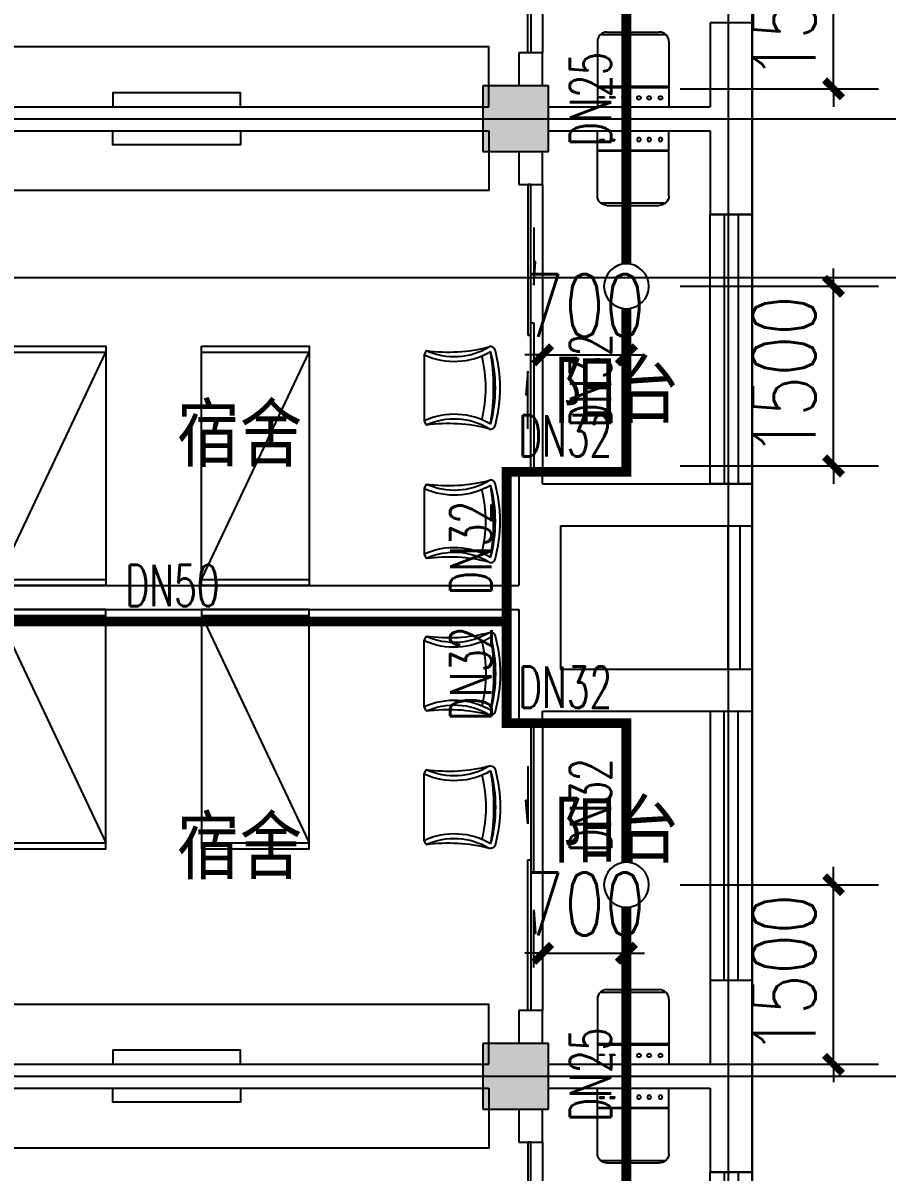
# Model space of a CAD drawing. Extents: x 0 to 2838408, y -923048 to 203859.
# Drawn here: x 2782069 to 2789291, y -226292 to -216692 of the extents above; entities that cross this region are included whole.
import ezdxf

# ---------------------------------------------------------------- set-up
doc = ezdxf.new("R2010")
doc.units = 0
doc.header["$LTSCALE"] = 1000
for name, color, linetype in [('A-Fixt', 81, 'Continuous'), ('COLUMN', 9, 'Continuous'), ('DOTE', 8, 'Continuous'), ('E2-栏杆', 92, 'Continuous'), ('EQUIP_喷头', 7, 'Continuous'), ('GROUND', 2, 'Continuous'), ('PIPE-喷淋', 6, 'Continuous'), ('PUB_HATCH', 8, 'Continuous'), ('PUB_TEXT', 7, 'Continuous'), ('TEXT_喷淋', 7, 'Continuous'), ('TWT_DIM', 3, 'Continuous'), ('WALL', 9, 'Continuous'), ('WINDOW', 4, 'Continuous'), ('XREF', 8, 'Continuous'), ('配景', 3, 'Continuous')]:
    doc.layers.add(name, color=color, linetype=linetype)
doc.styles.add('_TCH_DIM_T3', font='SIMPLEX', dxfattribs={"width": 0.75, "bigfont": 'HZTXT'})
doc.styles.add('_TWT_PIPEDN', font='SIMPLEX', dxfattribs={"width": 0.8, "height": 2.3, "bigfont": 'HZTXT'})
doc.styles.get("Standard").update_dxf_attribs({"font": 'geniso.shx', "bigfont": 'hztxt.shx'})
doc.dimstyles.new('_TWT_ARCH&&150', dxfattribs={"dimtxt": 525, "dimasz": 150, "dimexe": 375, "dimexo": 450, "dimgap": 150, "dimtad": 1, "dimdec": 0, "dimzin": 0, "dimdsep": 46, "dimtxsty": '_TCH_DIM_T3', "dimblk": 'ARCHTICK', "dimcen": 0.09, "dimclrt": 7, "dimazin": 2, "dimtfac": 1, "dimtdec": 0, "dimtix": 1, "dimtmove": 2, "dimatfit": 3, "dimfxl": 1, "dimtolj": 1, "dimtzin": 0, "dimarcsym": 0})

# ---------------------------------------------------------------- blocks, each defined once
blk = doc.blocks.new('单人床')
at = {"layer": 'A-Fixt'}
for p, q in [((47773.8, 13973.4), (48673.8, 13973.4)), ((47773.8, 12073.4), (48673.8, 13973.4)), ((47773.8, 12073.4), (48673.8, 12073.4))]:
    blk.add_line(p, q, dxfattribs=at)
blk.add_lwpolyline([(47773.8, 14023.4), (48673.8, 14023.4), (48673.8, 12023.4), (47773.8, 12023.4), (47773.8, 14023.4)], dxfattribs=at)
blk = doc.blocks.new('CH_AP01')
for p, q in [((-311.4, 16.6), (-275, 0)), ((-275, 0), (275, 0)), ((275, 0), (311.4, 16.6))]:
    blk.add_line(p, q)
for centre, radius, start, end in [((-306.8, 555.3), 37.8, 100.18588, 202.83587), ((0, -578.9), 1212.6, 74.71041, 105.28959), ((0, -578.9), 1172.6, 75.02868, 104.97132), ((0, -1278.1), 1856.9, 80.61099, 99.38901), ((306.8, 555.3), 37.8, 337.16413, 79.81412), ((-1658.4, 201.9), 1359.7, 352.16586, 14.42826), ((-823.7, 250), 562.9, 335.50378, 31.09034), ((-823.7, 250), 602.9, 335.50378, 30.26909), ((0, -578.9), 1092.6, 75.87672, 104.12328), ((823.7, 250), 602.9, 149.73091, 204.49622), ((823.7, 250), 562.9, 148.90966, 204.49622), ((1658.4, 201.9), 1359.7, 165.57174, 187.83414)]:
    blk.add_arc(centre, radius, start, end)
blk = doc.blocks.new('A$C61295E98')
at = {"color": 3}
for p, q in [((544, 597.9), (0, 597.9)), ((0, 597.9), (0, 0)), ((161.4, 597.9), (161.4, 0)), ((170.4, 0.2), (170.4, 597.6)), ((602.7, 572.2), (602.7, 25.6)), ((624, 517.9), (624, 80)), ((544, 0), (0, 0))]:
    blk.add_line(p, q, dxfattribs=at)
for points in [[(81.8, 540.3), (75.3, 540.3), (75.3, 576.8), (81.8, 576.8)], [(81.8, 453.1), (75.3, 453.1), (75.3, 489.6), (81.8, 489.6)], [(81.8, 352.9), (75.3, 352.9), (75.3, 389.4), (81.8, 389.4)]]:
    blk.add_lwpolyline(points, close=True, dxfattribs=at)
for centre in [(74, 250.1), (74, 164.2), (74, 70.5)]:
    blk.add_circle(centre, 15.7, dxfattribs=at)
for centre, start, end in [((544, 517.9), 360, 90), ((544, 80), 270, 0)]:
    blk.add_arc(centre, 80, start, end, dxfattribs=at)
blk = doc.blocks.new('宿舍')
at = {"layer": 'A-Fixt'}
for p, q in [((47853.8, 13801.7), (48353.8, 15701.7)), ((48353.8, 13801.7), (47853.8, 15701.7)), ((47853.8, 13801.7), (48353.8, 13801.7))]:
    blk.add_line(p, q, dxfattribs=at)
for points in [[(47853.8, 8601.7), (48353.8, 8601.7), (48353.8, 15701.7), (47853.8, 15701.7)], [(47853.8, 10676.1), (47970.5, 10676.1), (47970.5, 11742.6), (47853.8, 11742.6)]]:
    blk.add_lwpolyline(points, close=True, dxfattribs=at)
at = {"xscale": -1, "rotation": 90}
for p in [(63677.2, 60475.5), (63677.2, 58775.5)]:
    blk.add_blockref('单人床', p, dxfattribs=at)
at = {"layer": 'A-Fixt', "xscale": -1, "rotation": 180}
for p in [(50002, 9140.5), (51117.2, 9140.5)]:
    blk.add_blockref('CH_AP01', p, dxfattribs=at)
at = {"layer": '配景', "color": 252}
blk.add_blockref('A$C61295E98', (47853.8, 7096.6), dxfattribs=at)
blk = doc.blocks.new('$DorLib2D$00000131')
at = {"color": 0, "linetype": 'Continuous'}
for p, q in [((0.15, 0.125), (0.2319, 0.1973)), ((0.2319, 0.1973), (0.2319, 0.125)), ((-0.5, 0.125), (-0.5, 0)), ((0.0192, 0.125), (-0.5, 0.125)), ((0.0192, 0), (0.0192, 0.125)), ((0.35, 0.125), (0.15, 0.125)), ((-0.5, 0), (0.0192, 0)), ((-0.024, 0), (0.5, 0)), ((-0.024, -0.125), (-0.024, 0)), ((0.5, 0), (0.5, -0.125)), ((-0.35, -0.125), (-0.15, -0.125)), ((-0.2319, -0.1973), (-0.2319, -0.125)), ((-0.15, -0.125), (-0.2319, -0.1973)), ((0.5, -0.125), (-0.024, -0.125))]:
    blk.add_line(p, q, dxfattribs=at)
blk = doc.blocks.new('$WINLIB2D$00000001')
at = {"color": 0}
for points in [[(-0.5, 0.5), (-0.5, -0.5)], [(-0.5, 0.5), (0.5, 0.5)], [(0.5, -0.5), (0.5, 0.5)], [(0.5, 0.1667), (-0.5, 0.1667)], [(0.5, -0.1667), (-0.5, -0.1667)], [(-0.5, -0.5), (0.5, -0.5)]]:
    blk.add_lwpolyline(points, dxfattribs=at)
blk = doc.blocks.new('1F1')
at = {"layer": 'PUB_HATCH'}
for points in [[(2450416.7, -217217.2), (2449866.7, -217217.2), (2449866.7, -217767.2), (2450416.7, -217767.2)], [(2450416.7, -225217.2), (2449866.7, -225217.2), (2449866.7, -225767.2), (2450416.7, -225767.2)]]:
    blk.add_hatch(color=256, dxfattribs=at).paths.add_polyline_path(points)
at = {"layer": 'COLUMN'}
for p, q in [((2450416.7, -217217.2), (2449866.7, -217217.2)), ((2449866.7, -217217.2), (2449866.7, -217767.2)), ((2450416.7, -217767.2), (2450416.7, -217217.2)), ((2449866.7, -217767.2), (2450416.7, -217767.2)), ((2450416.7, -225217.2), (2449866.7, -225217.2)), ((2449866.7, -225217.2), (2449866.7, -225767.2)), ((2450416.7, -225767.2), (2450416.7, -225217.2)), ((2449866.7, -225767.2), (2450416.7, -225767.2))]:
    blk.add_line(p, q, dxfattribs=at)
at = {"layer": 'Defpoints', "color": 250}
blk.add_lwpolyline([(2326685.8, -291937.3), (2468623.3, -291937.3), (2468623.3, -218820.5), (2326685.8, -218820.5)], close=True, dxfattribs=at)
at = {"layer": 'DOTE'}
for p, q in [((2451916.7, -187892.2), (2451916.7, -271092.2)), ((2435862.3, -217492.2), (2453916.7, -217492.2)), ((2435862.3, -225492.2), (2453916.7, -225492.2))]:
    blk.add_line(p, q, dxfattribs=at)
at = {"layer": 'E2-栏杆'}
for points in [[(2451916.7, -222092.2), (2451916.7, -220892.2)], [(2452016.7, -222092.2), (2452016.7, -220892.2)]]:
    blk.add_lwpolyline(points, dxfattribs=at)
at = {"layer": 'GROUND'}
blk.add_line((2452116.7, -269292.2), (2452116.7, -189692.2), dxfattribs=at)
at = {"layer": 'WALL'}
for p, q in [((2452116.7, -216692.2), (2451766.7, -216692.2)), ((2451766.7, -216692.2), (2451766.7, -217392.2)), ((2452116.7, -217492.2), (2452116.7, -216692.2)), ((2450366.7, -216942.2), (2450166.7, -216942.2)), ((2450166.7, -216942.2), (2450166.7, -217217.2)), ((2450366.7, -217217.2), (2450366.7, -216942.2)), ((2444816.7, -217392.2), (2449866.7, -217392.2)), ((2450416.7, -217392.2), (2451766.7, -217392.2)), ((2452116.7, -218292.2), (2452116.7, -217492.2)), ((2444816.7, -217592.2), (2449866.7, -217592.2)), ((2450416.7, -217592.2), (2451766.7, -217592.2)), ((2451766.7, -217592.2), (2451766.7, -218292.2)), ((2450166.7, -217767.2), (2450166.7, -218042.2)), ((2450366.7, -218042.2), (2450366.7, -217767.2)), ((2450166.7, -218042.2), (2450366.7, -218042.2)), ((2451766.7, -218292.2), (2452116.7, -218292.2)), ((2450366.7, -220442.2), (2450166.7, -220442.2)), ((2450166.7, -220442.2), (2450166.7, -220792.2)), ((2450366.7, -220542.2), (2450366.7, -220442.2)), ((2450366.7, -220542.2), (2451766.7, -220542.2)), ((2452116.7, -220542.2), (2451766.7, -220542.2)), ((2452116.7, -220892.2), (2452116.7, -220542.2)), ((2450166.7, -220792.2), (2450166.7, -221392.2)), ((2450516.7, -220892.2), (2450516.7, -221492.2)), ((2450516.7, -220892.2), (2452116.7, -220892.2)), ((2444816.7, -221392.2), (2450166.7, -221392.2)), ((2450516.7, -221492.2), (2450516.7, -222092.2)), ((2444816.7, -221592.2), (2450166.7, -221592.2)), ((2450166.7, -221592.2), (2450166.7, -222192.2)), ((2450516.7, -222092.2), (2452116.7, -222092.2)), ((2452116.7, -222442.2), (2452116.7, -222092.2)), ((2450166.7, -222192.2), (2450166.7, -222542.2)), ((2450366.7, -222542.2), (2450366.7, -222442.2)), ((2450366.7, -222442.2), (2451766.7, -222442.2)), ((2451766.7, -222442.2), (2452116.7, -222442.2)), ((2450166.7, -222542.2), (2450366.7, -222542.2)), ((2452116.7, -224692.2), (2451766.7, -224692.2)), ((2451766.7, -224692.2), (2451766.7, -225392.2)), ((2452116.7, -225492.2), (2452116.7, -224692.2)), ((2450366.7, -224942.2), (2450166.7, -224942.2)), ((2450166.7, -224942.2), (2450166.7, -225217.2)), ((2450366.7, -225217.2), (2450366.7, -224942.2)), ((2444816.7, -225392.2), (2449866.7, -225392.2)), ((2450416.7, -225392.2), (2451766.7, -225392.2)), ((2452116.7, -226292.2), (2452116.7, -225492.2)), ((2444816.7, -225592.2), (2449866.7, -225592.2)), ((2450416.7, -225592.2), (2451766.7, -225592.2)), ((2451766.7, -225592.2), (2451766.7, -226292.2)), ((2450166.7, -225767.2), (2450166.7, -226042.2)), ((2450366.7, -226042.2), (2450366.7, -225767.2)), ((2450166.7, -226042.2), (2450366.7, -226042.2)), ((2451766.7, -226292.2), (2452116.7, -226292.2))]:
    blk.add_line(p, q, dxfattribs=at)
blk.add_lwpolyline([(2439516.7, -201708), (2452116.7, -201692.2), (2452116.7, -257292.2), (2439516.7, -257308)], close=True, dxfattribs=at)
at = {"layer": 'WINDOW'}
for p, q in [((2450366.7, -214542.2), (2450366.7, -216942.2)), ((2450366.7, -218042.2), (2450366.7, -220442.2)), ((2450366.7, -222542.2), (2450366.7, -224942.2)), ((2450366.7, -226042.2), (2450366.7, -228442.2))]:
    blk.add_line(p, q, dxfattribs=at)
for p, rotation in [((2458518.4, -265246), 89.99999999594154), ((2458518.4, -273246), 90.0000000086492)]:
    blk.add_blockref('宿舍', p, dxfattribs=dict(rotation=rotation))
at = {"xscale": -1}
for p, rotation in [((2458518.4, -169738.4), 89.99999999594148), ((2458518.4, -177738.4), 90.00000000864915)]:
    blk.add_blockref('宿舍', p, dxfattribs=dict(at, rotation=rotation))
at = {"layer": 'WINDOW'}
for name, p, xscale, yscale, zscale, rotation in [('$DorLib2D$00000131', (2450266.7, -215742.2), 2400, 200, 2400, 270), ('$DorLib2D$00000131', (2450266.7, -219242.2), -2400, 200, -2400, 270), ('$WINLIB2D$00000001', (2451941.7, -219417.2), 2249.999999993481, 350, 2249.999999993481, 90), ('$WINLIB2D$00000001', (2451941.7, -223567.2), -2249.999999993481, 350, -2249.999999993481, 90), ('$DorLib2D$00000131', (2450266.7, -223742.2), 2400, 200, 2400, 270), ('$DorLib2D$00000131', (2450266.7, -227242.2), -2400, 200, -2400, 270), ('$WINLIB2D$00000001', (2451941.7, -227417.2), 2249.999999993481, 350, 2249.999999993481, 90)]:
    blk.add_blockref(name, p, dxfattribs=dict(at, xscale=xscale, yscale=yscale, zscale=zscale, rotation=rotation))
at = {"layer": 'PUB_TEXT'}
for s, p in [('阳台', (2450461.5, -220034.4)), ('宿舍', (2447308.9, -220400.1)), ('阳台', (2450461.5, -223709.9)), ('宿舍', (2447308.9, -223845.6))]:
    blk.add_text(s, height=525, dxfattribs=at).set_placement(p)
blk = doc.blocks.new('_ArchTick')
at = {"color": 0, "linetype": 'ByBlock', "const_width": 0.4}
blk.add_lwpolyline([(-0.5, -0.5), (0.5, 0.5)], dxfattribs=at)
blk = doc.blocks.new('*D1253')
at = {"layer": 'Defpoints', "color": 0, "linetype": 'ByBlock', "transparency": 16777216}
for p in [(2787112.5, -223892.2), (2788843.6, -223892.2), (2787112.5, -225392.2)]:
    blk.add_point(p, dxfattribs=at)
at = {"layer": 'TWT_DIM', "color": 0, "linetype": 'ByBlock', "lineweight": -2, "transparency": 16777216}
for p, q in [((2788843.6, -223892.2), (2788843.6, -223742.2)), ((2787562.5, -223892.2), (2789218.6, -223892.2)), ((2788843.6, -225392.2), (2788843.6, -223892.2)), ((2787562.5, -225392.2), (2789218.6, -225392.2)), ((2788843.6, -225392.2), (2788843.6, -225542.2))]:
    blk.add_line(p, q, dxfattribs=at)
at = {"layer": 'TWT_DIM', "color": 0, "linetype": 'ByBlock', "lineweight": -2, "transparency": 16777216, "xscale": 150, "yscale": 150, "zscale": 150}
for p, rotation in [((2788843.6, -223892.2), 270), ((2788843.6, -225392.2), 90)]:
    blk.add_blockref('_ArchTick', p, dxfattribs=dict(at, rotation=rotation))
at = {"layer": 'TWT_DIM', "color": 7, "linetype": 'ByBlock', "transparency": 16777216, "insert": (2788431.1, -224642.2), "char_height": 525, "attachment_point": 5, "rotation": 90, "style": '_TCH_DIM_T3'}
blk.add_mtext('\\A1;1500', dxfattribs=at)
blk = doc.blocks.new('*D1254')
at = {"layer": 'Defpoints', "color": 0, "linetype": 'ByBlock', "transparency": 16777216}
for p in [(2786412.5, -223992.2), (2787112.5, -223992.2), (2787112.5, -224465)]:
    blk.add_point(p, dxfattribs=at)
at = {"layer": 'TWT_DIM', "color": 0, "linetype": 'ByBlock', "lineweight": -2, "transparency": 16777216}
for p, q in [((2786412.5, -224442.2), (2786412.5, -224840)), ((2787112.5, -224442.2), (2787112.5, -224840)), ((2786412.5, -224465), (2786262.5, -224465)), ((2786412.5, -224465), (2787112.5, -224465)), ((2787112.5, -224465), (2787262.5, -224465))]:
    blk.add_line(p, q, dxfattribs=at)
at = {"layer": 'TWT_DIM', "color": 0, "linetype": 'ByBlock', "lineweight": -2, "transparency": 16777216, "xscale": 150, "yscale": 150, "zscale": 150}
blk.add_blockref('_ArchTick', (2786412.5, -224465), dxfattribs=at)
at = {"layer": 'TWT_DIM', "color": 0, "linetype": 'ByBlock', "lineweight": -2, "transparency": 16777216, "xscale": 150, "yscale": 150, "zscale": 150, "rotation": 180}
blk.add_blockref('_ArchTick', (2787112.5, -224465), dxfattribs=at)
at = {"layer": 'TWT_DIM', "color": 7, "linetype": 'ByBlock', "transparency": 16777216, "insert": (2786762.5, -224052.5), "char_height": 525, "attachment_point": 5, "style": '_TCH_DIM_T3'}
blk.add_mtext('\\A1;700', dxfattribs=at)
blk = doc.blocks.new('*D1260')
at = {"layer": 'Defpoints', "color": 0, "linetype": 'ByBlock', "transparency": 16777216}
for p in [(2787112.5, -218892.2), (2788843.6, -218892.2), (2787112.5, -220392.2)]:
    blk.add_point(p, dxfattribs=at)
at = {"layer": 'TWT_DIM', "color": 0, "linetype": 'ByBlock', "lineweight": -2, "transparency": 16777216}
for p, q in [((2788843.6, -218892.2), (2788843.6, -218742.2)), ((2787562.5, -218892.2), (2789218.6, -218892.2)), ((2788843.6, -220392.2), (2788843.6, -218892.2)), ((2787562.5, -220392.2), (2789218.6, -220392.2)), ((2788843.6, -220392.2), (2788843.6, -220542.2))]:
    blk.add_line(p, q, dxfattribs=at)
at = {"layer": 'TWT_DIM', "color": 0, "linetype": 'ByBlock', "lineweight": -2, "transparency": 16777216, "xscale": 150, "yscale": 150, "zscale": 150}
for p, rotation in [((2788843.6, -218892.2), 270), ((2788843.6, -220392.2), 90)]:
    blk.add_blockref('_ArchTick', p, dxfattribs=dict(at, rotation=rotation))
at = {"layer": 'TWT_DIM', "color": 7, "linetype": 'ByBlock', "transparency": 16777216, "insert": (2788431.1, -219642.2), "char_height": 525, "attachment_point": 5, "rotation": 90, "style": '_TCH_DIM_T3'}
blk.add_mtext('\\A1;1500', dxfattribs=at)
blk = doc.blocks.new('*D1261')
at = {"layer": 'Defpoints', "color": 0, "linetype": 'ByBlock', "transparency": 16777216}
for p in [(2786412.5, -218992.2), (2787112.5, -218992.2), (2787112.5, -219465)]:
    blk.add_point(p, dxfattribs=at)
at = {"layer": 'TWT_DIM', "color": 0, "linetype": 'ByBlock', "lineweight": -2, "transparency": 16777216}
for p, q in [((2786412.5, -219442.2), (2786412.5, -219840)), ((2787112.5, -219442.2), (2787112.5, -219840)), ((2786412.5, -219465), (2786262.5, -219465)), ((2786412.5, -219465), (2787112.5, -219465)), ((2787112.5, -219465), (2787262.5, -219465))]:
    blk.add_line(p, q, dxfattribs=at)
at = {"layer": 'TWT_DIM', "color": 0, "linetype": 'ByBlock', "lineweight": -2, "transparency": 16777216, "xscale": 150, "yscale": 150, "zscale": 150}
blk.add_blockref('_ArchTick', (2786412.5, -219465), dxfattribs=at)
at = {"layer": 'TWT_DIM', "color": 0, "linetype": 'ByBlock', "lineweight": -2, "transparency": 16777216, "xscale": 150, "yscale": 150, "zscale": 150, "rotation": 180}
blk.add_blockref('_ArchTick', (2787112.5, -219465), dxfattribs=at)
at = {"layer": 'TWT_DIM', "color": 7, "linetype": 'ByBlock', "transparency": 16777216, "insert": (2786762.5, -219052.5), "char_height": 525, "attachment_point": 5, "style": '_TCH_DIM_T3'}
blk.add_mtext('\\A1;700', dxfattribs=at)
blk = doc.blocks.new('*D1262')
at = {"layer": 'Defpoints', "color": 0, "linetype": 'ByBlock', "transparency": 16777216}
for p in [(2787112.5, -215742.2), (2788843.6, -215742.2), (2787112.5, -217242.2)]:
    blk.add_point(p, dxfattribs=at)
at = {"layer": 'TWT_DIM', "color": 0, "linetype": 'ByBlock', "lineweight": -2, "transparency": 16777216}
for p, q in [((2788843.6, -215742.2), (2788843.6, -215592.2)), ((2787562.5, -215742.2), (2789218.6, -215742.2)), ((2788843.6, -217242.2), (2788843.6, -215742.2)), ((2787562.5, -217242.2), (2789218.6, -217242.2)), ((2788843.6, -217242.2), (2788843.6, -217392.2))]:
    blk.add_line(p, q, dxfattribs=at)
at = {"layer": 'TWT_DIM', "color": 0, "linetype": 'ByBlock', "lineweight": -2, "transparency": 16777216, "xscale": 150, "yscale": 150, "zscale": 150}
for p, rotation in [((2788843.6, -215742.2), 270), ((2788843.6, -217242.2), 90)]:
    blk.add_blockref('_ArchTick', p, dxfattribs=dict(at, rotation=rotation))
at = {"layer": 'TWT_DIM', "color": 7, "linetype": 'ByBlock', "transparency": 16777216, "insert": (2788431.1, -216492.2), "char_height": 525, "attachment_point": 5, "rotation": 90, "style": '_TCH_DIM_T3'}
blk.add_mtext('\\A1;1500', dxfattribs=at)
blk = doc.blocks.new('$TwtSys$00000125')
blk.add_circle((0, 0, 0), 1)

msp = doc.modelspace()

# ---------------------------------------------------------------- hatches: boundary and pattern name
at = {"layer": 'PIPE-喷淋', "linetype": 'ByBlock'}
for points in [[(2786112.5, -220442.2), (2786071.3, -220442.2), (2786071.3, -220400.9)], [(2786112.5, -220442.2), (2786112.5, -220400.9), (2786071.3, -220400.9)], [(2787112.5, -220442.2), (2787112.5, -220483.4), (2787153.8, -220483.4)], [(2787112.5, -220442.2), (2787153.8, -220442.2), (2787153.8, -220483.4)], [(2787112.5, -222542.2), (2787112.5, -222500.9), (2787153.8, -222500.9)], [(2787112.5, -222542.2), (2787153.8, -222542.2), (2787153.8, -222500.9)], [(2786112.5, -222542.2), (2786071.3, -222542.2), (2786071.3, -222583.4)], [(2786112.5, -222542.2), (2786112.5, -222583.4), (2786071.3, -222583.4)]]:
    msp.add_hatch(color=256, dxfattribs=at).paths.add_polyline_path(points)

# ---------------------------------------------------------------- linework, layer by layer
at = {"layer": 'PIPE-喷淋', "linetype": 'ByBlock', "ltscale": 1.5, "const_width": 82.5}
for points in [[(2787112.5, -218704.7), (2787112.5, -215929.7)], [(2787112.5, -220442.2), (2787112.5, -219079.7)], [(2786112.5, -221692.2), (2786112.5, -220442.2)], [(2786112.5, -220442.2), (2787112.5, -220442.2)], [(2780548.2, -221692.2), (2786112.5, -221692.2)], [(2786112.5, -221692.2), (2786112.5, -222542.2)], [(2786112.5, -222542.2), (2787112.5, -222542.2)], [(2787112.5, -223704.7), (2787112.5, -222542.2)], [(2787112.5, -226854.7), (2787112.5, -224079.7)]]:
    msp.add_lwpolyline(points, dxfattribs=at)

# ---------------------------------------------------------------- block references
at = {"layer": 'EQUIP_喷头', "linetype": 'ByBlock', "xscale": 187.5, "yscale": -187.5, "zscale": 187.5}
for p in [(2787112.5, -218892.2), (2787112.5, -223892.2)]:
    msp.add_blockref('$TwtSys$00000125', p, dxfattribs=at)
at = {"layer": 'XREF'}
msp.add_blockref('1F1', (336045.8, 0), dxfattribs=at)

# ---------------------------------------------------------------- texts
at = {"layer": 'TEXT_喷淋', "color": 251, "linetype": 'ByBlock', "style": '_TWT_PIPEDN', "width": 0.64}
for s, p in [('DN25', (2786985, -217722)), ('DN32', (2786985, -220072)), ('DN32', (2785985, -221472)), ('DN32', (2785985, -222522)), ('DN32', (2786985, -223622)), ('DN25', (2786985, -225872))]:
    msp.add_text(s, height=345, rotation=90, dxfattribs=at).set_placement(p)
for s, p in [('DN32', (2786207.7, -220314.7)), ('DN50', (2782925.6, -221564.7)), ('DN32', (2786207.7, -222414.7))]:
    msp.add_text(s, height=345, dxfattribs=at).set_placement(p)

# ---------------------------------------------------------------- dimensions: what is measured, and where the dimension line sits
at = {"layer": 'TWT_DIM', "linetype": 'ByBlock'}
for p1, p2, distance, picture, middle in [((2787112.5, -217242.2), (2787112.5, -215742.2), -1731.1, '*D1262', (2788431.1, -216492.2)), ((2786412.5, -218992.2), (2787112.5, -218992.2), -472.8, '*D1261', (2786762.5, -219052.5)), ((2787112.5, -220392.2), (2787112.5, -218892.2), -1731.1, '*D1260', (2788431.1, -219642.2)), ((2786412.5, -223992.2), (2787112.5, -223992.2), -472.8, '*D1254', (2786762.5, -224052.5)), ((2787112.5, -225392.2), (2787112.5, -223892.2), -1731.1, '*D1253', (2788431.1, -224642.2))]:
    dim = msp.add_aligned_dim(p1=p1, p2=p2, distance=distance, dimstyle='_TWT_ARCH&&150', dxfattribs=at)
    dim.commit()
    dim.dimension.update_dxf_attribs({"geometry": picture, "text_midpoint": middle})

doc.saveas('drawing.dxf')
